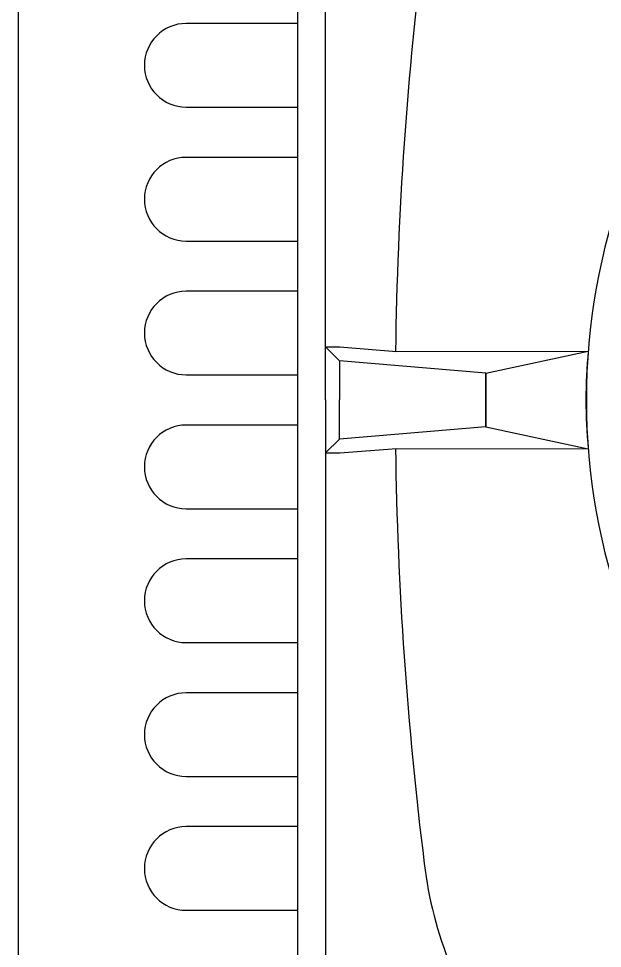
# Model space of a CAD drawing. Header units: metres. Extents: x 95 to 486, y 2972 to 3465.
# Drawn here: x 170.9124 to 171.017, y 3042.1209 to 3042.2876 of the extents above; entities that cross this region are included whole.
import ezdxf

# ---------------------------------------------------------------- set-up
doc = ezdxf.new("R2010")
doc.units = ezdxf.units.M
doc.linetypes.add('ACAD_ISO03W100', pattern=[30, 12, -18])
for name, color, linetype in [('0_MUROS', 7, 'Continuous'), ('E_INOXIGAS', 1, 'Continuous'), ('INOXI', 1, 'Continuous'), ('XX', 2, 'Continuous')]:
    doc.layers.add(name, color=color, linetype=linetype)

# ---------------------------------------------------------------- blocks, each defined once
blk = doc.blocks.new('A$C607D168B')
at = {"layer": 'INOXI', "color": 8}
for p, q in [((0, 0), (-0.1612499999999955, 0)), ((0, 0), (-0.009500000000002728, 0)), ((-0.009500000000002728, 0), (-0.009500000000002728, -0.002598935720357076)), ((0, 0), (0.009500000000002728, 0)), ((0, 0), (0.1612499999999955, 0)), ((0.009500000000002728, 0), (0.009500000000002728, -0.002598935720357076)), ((-0.009500000000002728, -0.002598935720357076), (-0.008695120739275808, -0.01275222914739516)), ((0.009500000000002728, -0.002598935720357076), (0.008695120739275808, -0.01275222914739516)), ((-0.008695120739275808, -0.01275222914739516), (-0.008761105527469226, -0.04708567531872632)), ((0.008695120739275808, -0.01275222914739516), (0.008761105527469226, -0.04708567531872632)), ((-0.004819999999995161, -0.02874999999994543), (-0.008761105527469226, -0.04708567531872632)), ((0.004819999999995161, -0.02874999999994543), (0.008761105527469226, -0.04708567531872632))]:
    blk.add_line(p, q, dxfattribs=at)
at = {"layer": 'INOXI', "color": 8, "linetype": 'ACAD_ISO03W100'}
for p, q in [((-0.009500000000002728, 0), (-0.007000000000061846, -0.002499999999940883)), ((0.009500000000002728, 0), (0.006999999999948159, -0.002499999999940883))]:
    blk.add_line(p, q, dxfattribs=at)
at = {"layer": 'INOXI', "color": 9}
for p in [(-0.004819999999995161, -0.02874999999994543), (0.004819999999995161, -0.02874999999994543)]:
    blk.add_line(p, (0, -0.02874999999994543), dxfattribs=at)
for points in [[(-1.13686837721616e-13, -0.02875000000005912), (-0.004820000000108848, -0.02875000000005912), (-0.007000000000061846, -0.00250000000005457), (-1.13686837721616e-13, -0.00250000000005457)], [(-1.13686837721616e-13, -0.02875000000005912), (-0.004820000000108848, -0.02875000000005912), (-0.007000000000061846, -0.00250000000005457), (-0.007000000000061846, -0.00250000000005457)], [(-1.13686837721616e-13, -0.02875000000005912), (0.004819999999881475, -0.02875000000005912), (0.006999999999948159, -0.00250000000005457), (-1.13686837721616e-13, -0.00250000000005457)], [(-1.13686837721616e-13, -0.02875000000005912), (0.004819999999881475, -0.02875000000005912), (0.006999999999948159, -0.00250000000005457), (0.006999999999948159, -0.00250000000005457)]]:
    blk.add_lwpolyline(points, dxfattribs=at)
at = {"layer": 'INOXI', "color": 8}
for points in [[(-0.007000000000061846, -0.00250000000005457), (-1.13686837721616e-13, -0.00250000000005457)], [(0.006999999999948159, -0.00250000000005457), (-1.13686837721616e-13, -0.00250000000005457)]]:
    blk.add_lwpolyline(points, dxfattribs=at)
for centre, radius, start, end in [((1.643932500883238e-05, -0.6782499999999345), 0.6657500000000001, 90.75108638200486, 97.1729403872475), ((-1.643932500883238e-05, -0.6782499999999345), 0.6657500000000001, 82.82705961275249, 89.24891361799513), ((-0.07523740114163502, -0.08600781397865376), 0.06875, 96.57724871416045, 128.2581852053848), ((0, -0.1390098719585922), 0.09234075426353465, 90, 95.44429766421364), ((0, -0.1390098719585922), 0.09234075426353465, 84.55570233578636, 90), ((0, -0.1612499999999955), 0.1145, 90, 130.2008926530499), ((0, -0.1612499999999955), 0.1145, 49.79910734694514, 90)]:
    blk.add_arc(centre, radius, start, end, dxfattribs=at)
blk = doc.blocks.new('A-800-2H')
at = {"color": 81}
for p, q in [((0, 0), (0.4000000000000909, 0)), ((0.4000000000000909, -0.04999999999972721), (9.059419880941277e-14, -0.04999999999972721))]:
    blk.add_line(p, q, dxfattribs=at)
at = {"color": 8}
for points in [[(0.1235000000001492, -0.04999999999972721), (0.1235000000001492, -0.03004999999984653, 0.9999999999999999), (0.1085000000000491, -0.03004999999984653), (0.1085000000000491, -0.04999999999972721)], [(0.1475000000000364, -0.04999999999972721), (0.1475000000000364, -0.03004999999984653, 0.9999999999999999), (0.1325000000001637, -0.03004999999984653), (0.1325000000001637, -0.04999999999972721)], [(0.171500000000151, -0.04999999999972721), (0.171500000000151, -0.03004999999984653, 0.9999999999999999), (0.1565000000000509, -0.03004999999984653), (0.1565000000000509, -0.04999999999972721)], [(0.1955000000000382, -0.04999999999972721), (0.1955000000000382, -0.03004999999984653, 0.9999999999999999), (0.1805000000001655, -0.03004999999984653), (0.1805000000001655, -0.04999999999972721)], [(0.2195000000001528, -0.04999999999972721), (0.2195000000001528, -0.03004999999984653, 0.9999999999999999), (0.2045000000000528, -0.03004999999984653), (0.2045000000000528, -0.04999999999972721)], [(0.24350000000004, -0.04999999999972721), (0.24350000000004, -0.03004999999984653, 0.9999999999999999), (0.2285000000001673, -0.03004999999984653), (0.2285000000001673, -0.04999999999972721)], [(0.2675000000001546, -0.04999999999972721), (0.2675000000001546, -0.03004999999984653, 0.9999999999999999), (0.2525000000000546, -0.03004999999984653), (0.2525000000000546, -0.04999999999972721)]]:
    blk.add_lwpolyline(points, format="xyb", dxfattribs=at)
at = {"layer": 'XX', "color": 81, "ltscale": 0.5}
blk.add_blockref('A$C607D168B', (0.1999995432381012, -0.05499999999956184), dxfattribs=at)

msp = doc.modelspace()

# ---------------------------------------------------------------- linework, layer by layer
at = {"layer": '0_MUROS'}
msp.add_line((170.912373225727, 3027.719251444958), (170.912373225727, 3047.909251444958), dxfattribs=at)
msp.add_line((170.912373225727, 3027.719251444958), (170.912373225727, 3047.909251444958), dxfattribs=at)

# ---------------------------------------------------------------- block references
at = {"layer": 'E_INOXIGAS', "rotation": 90}
msp.add_blockref('A-800-2H', (170.912373225727, 3042.019251444958), dxfattribs=at)

doc.saveas('drawing.dxf')
